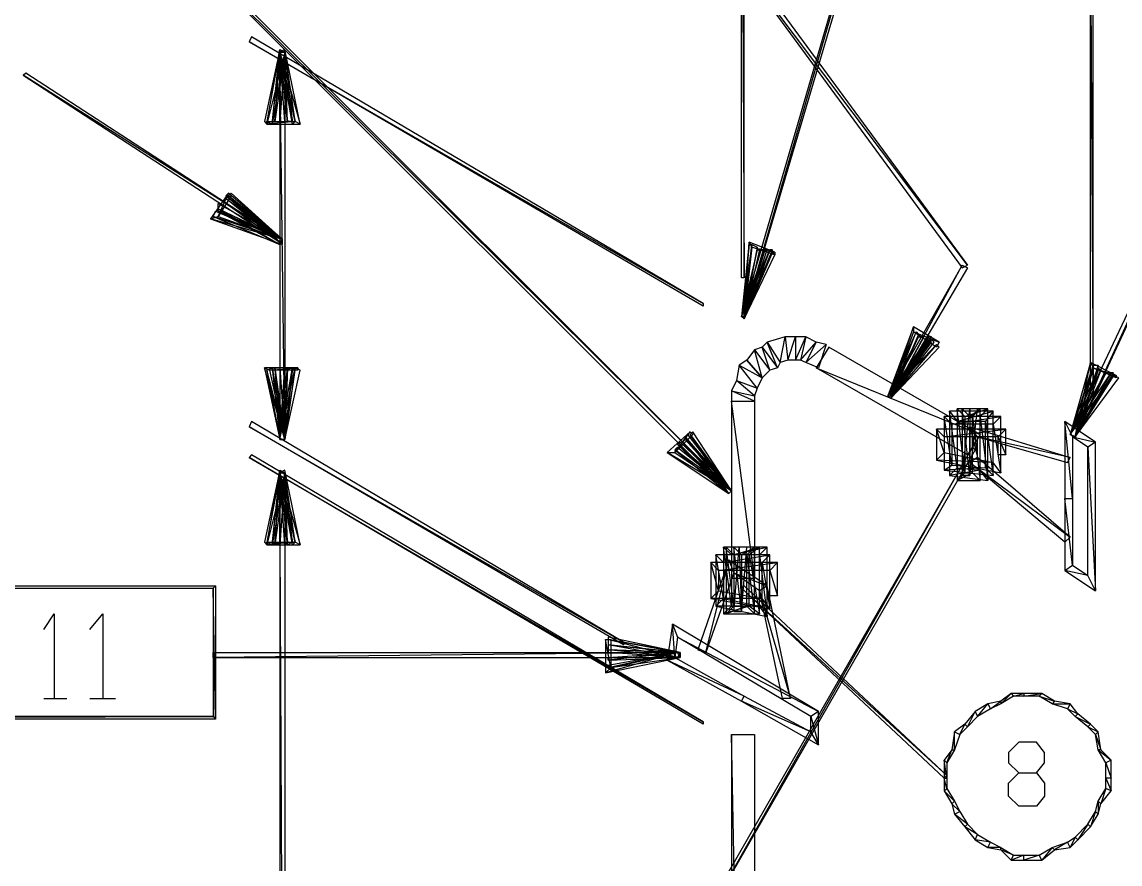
# Model space of a CAD drawing. Header units: millimetres. Extents: x 43 to 869, y -758 to -34.
# Drawn here: x 296.6 to 348, y -139.3 to -99.9 of the extents above; entities that cross this region are included whole.
import ezdxf

# ---------------------------------------------------------------- set-up
doc = ezdxf.new("R2010")
doc.units = ezdxf.units.MM
doc.layers.add('PDF_LINES', color=4, linetype='Continuous')

msp = doc.modelspace()

# ---------------------------------------------------------------- linework, layer by layer
at = {"layer": 'PDF_LINES'}
for p, q in [((340.24, -79.48), (330.28, -113.68)), ((330.4, -113.68), (340.24, -79.48)), ((330.4, -113.68), (340.24, -79.48)), ((340.48, -79.6), (330.4, -113.68)), ((329.8, -121.84), (293.44, -85.72)), ((293.44, -85.72), (329.68, -121.96)), ((329.8, -121.84), (293.44, -85.72)), ((293.56, -85.6), (329.8, -121.84)), ((330.28, -87.16), (330.4, -111.88)), ((330.28, -87.16), (330.4, -111.88)), ((330.28, -111.88), (330.28, -87.16)), ((330.4, -111.88), (330.4, -87.16)), ((340.84, -111.28), (326.68, -92.44)), ((326.68, -92.44), (340.6, -111.4)), ((340.84, -111.28), (326.68, -92.44)), ((326.92, -92.32), (340.84, -111.28)), ((346.6, -96.4), (346.72, -117.28)), ((346.6, -96.4), (346.72, -117.28)), ((346.6, -117.28), (346.6, -96.4)), ((346.72, -117.28), (346.72, -96.4)), ((307.36, -100.6), (307.24, -100.84)), ((328.48, -113.08), (307.36, -100.6)), ((307.24, -100.84), (328.48, -113.08)), ((307.24, -100.84), (328.48, -113.08)), ((328.48, -113.2), (307.24, -100.84)), ((308.68, -101.2), (307.96, -104.56)), ((308.08, -104.68), (308.68, -101.2)), ((308.08, -104.68), (308.68, -101.2)), ((308.68, -101.2), (308.08, -104.56)), ((308.92, -101.32), (308.08, -104.68)), ((308.32, -104.68), (308.68, -101.2)), ((308.32, -104.68), (308.68, -101.2)), ((308.68, -101.2), (308.32, -104.56)), ((308.92, -101.32), (308.32, -104.68)), ((308.44, -104.56), (308.68, -101.2)), ((308.44, -104.56), (308.68, -101.2)), ((308.68, -101.2), (308.44, -104.56)), ((308.92, -101.32), (308.44, -104.56)), ((308.68, -101.2), (308.92, -101.32)), ((308.92, -101.2), (308.68, -101.32)), ((308.68, -101.2), (308.92, -101.32)), ((308.92, -101.2), (308.68, -101.32)), ((308.68, -101.2), (308.92, -101.32)), ((308.92, -101.2), (308.68, -101.32)), ((308.68, -104.56), (308.68, -101.2)), ((308.68, -104.56), (308.68, -101.2)), ((308.68, -101.2), (308.92, -101.32)), ((308.92, -101.2), (308.68, -101.32)), ((308.68, -101.32), (309.64, -104.68)), ((308.68, -101.32), (309.64, -104.68)), ((309.4, -104.56), (308.68, -101.32)), ((308.68, -101.32), (309.4, -104.56)), ((308.68, -101.32), (309.4, -104.56)), ((309.28, -104.68), (308.68, -101.32)), ((308.68, -101.32), (309.28, -104.56)), ((308.68, -101.32), (309.28, -104.56)), ((309.04, -104.56), (308.68, -101.32)), ((308.92, -101.32), (308.68, -104.56)), ((308.68, -101.32), (309.04, -104.56)), ((308.68, -101.32), (309.04, -104.56)), ((308.92, -104.56), (308.68, -101.32)), ((308.92, -119.44), (308.68, -101.32)), ((308.68, -101.32), (308.68, -119.44)), ((308.92, -119.44), (308.68, -101.32)), ((308.68, -101.32), (308.92, -101.32)), ((309.64, -104.68), (308.92, -101.2)), ((309.4, -104.56), (308.92, -101.2)), ((309.28, -104.56), (308.92, -101.2)), ((309.04, -104.56), (308.92, -101.2)), ((308.92, -101.32), (308.92, -119.44)), ((354.04, -101.44), (345.64, -119.2)), ((345.88, -119.32), (354.04, -101.44)), ((345.88, -119.32), (354.04, -101.44)), ((354.16, -101.44), (345.88, -119.32)), ((296.68, -102.4), (296.8, -102.28)), ((308.8, -110.08), (296.68, -102.4)), ((296.68, -102.4), (308.68, -110.2)), ((308.8, -110.08), (296.68, -102.4)), ((296.8, -102.28), (308.8, -110.08)), ((307.96, -104.56), (308.08, -104.68)), ((309.4, -104.56), (308.08, -104.68)), ((309.4, -104.56), (308.08, -104.68)), ((308.08, -104.68), (308.08, -104.56)), ((308.08, -104.56), (309.4, -104.56)), ((308.08, -104.56), (308.32, -104.68)), ((308.08, -104.68), (309.64, -104.68)), ((308.32, -104.56), (308.44, -104.56)), ((308.44, -104.56), (308.68, -104.56)), ((309.04, -104.56), (308.92, -104.56)), ((309.28, -104.56), (309.04, -104.56)), ((309.4, -104.56), (309.28, -104.68)), ((309.64, -104.68), (309.4, -104.56)), ((309.64, -104.68), (309.4, -104.56)), ((306.28, -107.92), (305.44, -109.12)), ((305.8, -109), (306.28, -107.92)), ((305.8, -109), (306.28, -107.92)), ((306.4, -108.04), (305.8, -109)), ((306.28, -107.92), (306.16, -108.04)), ((306.16, -108.04), (308.8, -110.08)), ((306.16, -108.04), (308.8, -110.08)), ((308.68, -110.2), (306.16, -108.04)), ((306.28, -108.04), (306.16, -108.16)), ((306.16, -108.16), (308.8, -110.08)), ((306.16, -108.16), (308.8, -110.08)), ((308.68, -110.2), (306.16, -108.16)), ((306.28, -108.28), (306.16, -108.4)), ((306.4, -107.92), (306.28, -108.04)), ((306.28, -107.92), (306.4, -108.04)), ((308.8, -110.08), (306.28, -107.92)), ((306.28, -108.04), (308.8, -110.08)), ((306.28, -108.04), (308.8, -110.08)), ((308.68, -110.2), (306.28, -108.04)), ((308.8, -110.08), (306.28, -108.04)), ((308.8, -110.08), (306.28, -108.28)), ((308.8, -110.08), (306.4, -107.92)), ((305.56, -109), (305.68, -108.76)), ((305.68, -108.76), (308.8, -110.08)), ((305.8, -108.64), (305.8, -108.4)), ((305.8, -108.4), (308.8, -110.08)), ((305.8, -108.76), (305.8, -108.64)), ((305.8, -108.64), (308.8, -110.08)), ((308.8, -110.08), (305.8, -108.64)), ((305.8, -108.64), (308.68, -110.32)), ((308.8, -110.08), (305.8, -108.64)), ((308.8, -110.08), (305.8, -108.76)), ((305.8, -108.76), (308.68, -110.32)), ((308.8, -110.08), (305.8, -108.76)), ((306.16, -108.4), (308.8, -110.08)), ((306.16, -108.4), (308.8, -110.08)), ((308.68, -110.2), (306.16, -108.4)), ((305.44, -109.12), (305.8, -109)), ((305.44, -109.12), (305.8, -109)), ((308.8, -110.08), (305.44, -109.12)), ((305.44, -109.12), (308.8, -110.32)), ((308.8, -110.08), (305.44, -109.12)), ((308.8, -110.08), (305.56, -109)), ((305.56, -109), (308.68, -110.32)), ((308.8, -110.08), (305.56, -109)), ((305.8, -109), (308.8, -110.08)), ((308.8, -110.08), (308.68, -110.2)), ((308.8, -110.08), (308.68, -110.2)), ((308.68, -110.32), (308.8, -110.08)), ((308.8, -110.08), (308.68, -110.2)), ((308.68, -110.32), (308.8, -110.08)), ((308.8, -110.08), (308.68, -110.2)), ((308.68, -110.32), (308.8, -110.08)), ((308.68, -110.2), (308.8, -110.08)), ((308.8, -110.32), (308.8, -110.08)), ((330.64, -110.2), (330.28, -113.68)), ((330.64, -110.32), (330.28, -113.68)), ((330.76, -110.32), (330.28, -113.68)), ((330.4, -113.68), (330.64, -110.2)), ((330.4, -113.68), (330.64, -110.2)), ((330.4, -113.68), (330.64, -110.32)), ((330.4, -113.68), (330.64, -110.32)), ((330.76, -110.32), (330.4, -113.68)), ((330.4, -113.68), (330.76, -110.32)), ((330.4, -113.68), (330.76, -110.32)), ((330.64, -110.2), (330.76, -110.44)), ((330.64, -110.2), (330.76, -110.44)), ((331.84, -110.68), (330.64, -110.2)), ((330.64, -110.32), (330.76, -110.32)), ((330.76, -110.32), (331, -110.44)), ((330.28, -113.68), (331.6, -110.56)), ((330.28, -113.68), (331.36, -110.56)), ((331, -110.56), (330.28, -113.68)), ((330.28, -113.68), (331.72, -110.68)), ((330.28, -113.68), (331.72, -110.68)), ((330.76, -110.44), (330.4, -113.68)), ((331, -110.44), (330.4, -113.68)), ((331.6, -110.56), (330.4, -113.8)), ((330.4, -113.8), (331.72, -110.56)), ((331.6, -110.56), (330.4, -113.8)), ((331.36, -110.56), (330.4, -113.8)), ((330.4, -113.8), (331.48, -110.56)), ((331.36, -110.56), (330.4, -113.8)), ((330.4, -113.68), (331, -110.56)), ((330.4, -113.68), (331, -110.56)), ((331.12, -110.56), (330.4, -113.68)), ((331.72, -110.68), (330.4, -113.8)), ((331.72, -110.68), (330.4, -113.8)), ((331.72, -110.68), (330.4, -113.8)), ((331.72, -110.68), (330.4, -113.8)), ((330.4, -113.8), (331.84, -110.8)), ((330.4, -113.8), (331.84, -110.8)), ((330.76, -110.44), (331.84, -110.68)), ((330.76, -110.44), (331.84, -110.68)), ((331.84, -110.8), (330.76, -110.44)), ((331, -110.56), (331.12, -110.56)), ((331.48, -110.56), (331.36, -110.56)), ((331.72, -110.56), (331.6, -110.56)), ((331.84, -110.8), (331.72, -110.68)), ((331.84, -110.8), (331.72, -110.68)), ((331.84, -110.68), (331.84, -110.8)), ((340.6, -111.28), (337.12, -117.4)), ((337.24, -117.52), (340.6, -111.28)), ((337.24, -117.52), (340.6, -111.28)), ((340.84, -111.4), (337.24, -117.52)), ((340.6, -111.4), (340.84, -111.28)), ((340.6, -111.28), (340.84, -111.4)), ((330.4, -111.88), (330.28, -111.88)), ((328.48, -113.08), (328.48, -113.2)), ((330.4, -113.8), (330.28, -113.68)), ((330.28, -113.68), (330.4, -113.68)), ((330.4, -113.8), (330.28, -113.68)), ((330.28, -113.68), (330.4, -113.68)), ((330.4, -113.8), (330.28, -113.68)), ((330.28, -113.68), (330.4, -113.68)), ((330.4, -113.8), (330.28, -113.68)), ((330.28, -113.68), (330.4, -113.68)), ((330.28, -113.68), (330.4, -113.68)), ((338.32, -114.16), (337.12, -117.4)), ((338.44, -114.4), (337.12, -117.4)), ((338.44, -114.4), (337.12, -117.4)), ((337.24, -117.4), (338.32, -114.16)), ((337.24, -117.4), (338.32, -114.16)), ((338.32, -114.4), (337.24, -117.4)), ((337.24, -117.52), (338.44, -114.4)), ((337.24, -117.52), (338.44, -114.4)), ((337.24, -117.52), (338.44, -114.4)), ((337.24, -117.52), (338.44, -114.4)), ((338.56, -114.52), (337.24, -117.52)), ((338.56, -114.52), (337.24, -117.52)), ((338.32, -114.16), (338.32, -114.4)), ((338.32, -114.16), (338.32, -114.4)), ((339.52, -114.88), (338.32, -114.16)), ((338.32, -114.4), (339.52, -114.88)), ((338.32, -114.4), (339.52, -114.88)), ((339.4, -115.12), (338.32, -114.4)), ((338.44, -114.4), (338.56, -114.52)), ((338.44, -114.4), (338.56, -114.52)), ((331.48, -114.88), (331.24, -115.12)), ((332.32, -114.64), (331.48, -114.88)), ((331.96, -116.08), (331.48, -114.88)), ((331.96, -116.08), (331.48, -114.88)), ((331.48, -114.88), (332.08, -115.84)), ((331.48, -114.88), (332.08, -115.84)), ((332.08, -115.84), (332.32, -114.64)), ((332.08, -115.84), (332.32, -114.64)), ((332.32, -114.64), (332.44, -115.72)), ((332.32, -114.64), (332.44, -115.72)), ((332.8, -114.64), (332.32, -114.64)), ((332.44, -115.72), (332.8, -114.64)), ((332.44, -115.72), (332.8, -114.64)), ((332.8, -114.64), (332.8, -115.72)), ((332.8, -114.64), (332.8, -115.72)), ((332.8, -115.72), (333.28, -114.64)), ((333.28, -114.64), (332.8, -114.64)), ((332.8, -115.72), (333.28, -114.64)), ((333.28, -114.64), (333.04, -115.72)), ((333.28, -114.64), (333.04, -115.72)), ((333.04, -115.72), (333.76, -114.88)), ((333.04, -115.72), (333.76, -114.88)), ((333.76, -114.88), (333.28, -114.64)), ((333.76, -114.88), (333.28, -115.84)), ((333.76, -114.88), (333.28, -115.84)), ((333.28, -115.84), (334.24, -115)), ((333.28, -115.84), (334.24, -115)), ((334.24, -115), (333.76, -114.88)), ((334.24, -115), (333.88, -116.08)), ((337.12, -117.4), (339.04, -114.64)), ((338.56, -114.64), (337.12, -117.4)), ((337.12, -117.4), (339.16, -114.76)), ((337.12, -117.4), (339.04, -114.76)), ((337.12, -117.4), (339.4, -115)), ((339.04, -114.64), (337.24, -117.52)), ((337.24, -117.52), (339.16, -114.64)), ((339.04, -114.64), (337.24, -117.52)), ((337.24, -117.52), (338.56, -114.64)), ((337.24, -117.52), (338.56, -114.64)), ((338.8, -114.64), (337.24, -117.52)), ((339.16, -114.76), (337.24, -117.52)), ((339.16, -114.76), (337.24, -117.52)), ((339.04, -114.76), (337.24, -117.52)), ((339.04, -114.76), (337.24, -117.52)), ((337.24, -117.52), (339.28, -114.88)), ((337.24, -117.52), (339.16, -114.88)), ((339.4, -115), (337.24, -117.52)), ((339.4, -115), (337.24, -117.52)), ((338.56, -114.64), (338.8, -114.64)), ((339.16, -114.64), (339.04, -114.64)), ((339.16, -114.88), (339.04, -114.76)), ((339.28, -114.88), (339.16, -114.76)), ((339.52, -114.88), (339.4, -115.12)), ((339.52, -115.12), (339.4, -115)), ((330.88, -115.24), (330.52, -115.72)), ((331.24, -115.12), (330.88, -115.24)), ((331.24, -116.56), (330.88, -115.24)), ((331.24, -116.56), (330.88, -115.24)), ((330.88, -115.24), (331.6, -116.2)), ((330.88, -115.24), (331.6, -116.2)), ((331.6, -116.2), (331.24, -115.12)), ((331.6, -116.2), (331.24, -115.12)), ((331.24, -115.12), (331.96, -116.08)), ((331.24, -115.12), (331.96, -116.08)), ((334.36, -115.12), (333.76, -116.08)), ((341.44, -119.2), (334.36, -115.12)), ((337.24, -117.52), (339.52, -115.12)), ((330.16, -115.96), (330.04, -116.68)), ((330.52, -115.72), (330.16, -115.96)), ((331, -117.04), (330.16, -115.96)), ((331, -117.04), (330.16, -115.96)), ((330.16, -115.96), (331.24, -116.56)), ((330.16, -115.96), (331.24, -116.56)), ((331.24, -116.56), (330.52, -115.72)), ((330.52, -115.72), (331.24, -116.56)), ((332.08, -115.84), (331.96, -116.08)), ((332.44, -115.72), (332.08, -115.84)), ((332.8, -115.72), (332.44, -115.72)), ((333.04, -115.72), (332.8, -115.72)), ((333.28, -115.84), (333.04, -115.72)), ((333.88, -116.08), (333.28, -115.84)), ((346.6, -115.84), (345.64, -119.2)), ((346.72, -115.96), (345.64, -119.2)), ((345.88, -119.32), (346.6, -115.84)), ((345.88, -119.32), (346.6, -115.84)), ((345.88, -119.32), (346.72, -115.96)), ((345.88, -119.32), (346.72, -115.96)), ((346.96, -115.96), (345.88, -119.32)), ((346.6, -115.84), (346.72, -116.08)), ((346.6, -115.84), (346.72, -116.08)), ((347.8, -116.44), (346.6, -115.84)), ((346.72, -115.96), (346.96, -115.96)), ((308.92, -119.44), (307.96, -116.08)), ((307.96, -116.08), (308.68, -119.44)), ((308.92, -119.44), (307.96, -116.08)), ((307.96, -116.08), (308.2, -116.2)), ((307.96, -116.08), (308.2, -116.2)), ((309.52, -116.08), (307.96, -116.08)), ((308.08, -116.2), (308.32, -116.08)), ((308.92, -119.44), (308.08, -116.2)), ((308.08, -116.2), (308.68, -119.44)), ((308.92, -119.44), (308.08, -116.2)), ((308.2, -116.2), (309.52, -116.08)), ((308.2, -116.2), (309.52, -116.08)), ((308.2, -116.2), (308.92, -119.44)), ((309.52, -116.2), (308.2, -116.2)), ((308.32, -116.08), (308.92, -119.44)), ((308.92, -119.44), (308.32, -116.08)), ((308.32, -116.08), (308.68, -119.44)), ((308.92, -119.44), (308.32, -116.08)), ((308.32, -116.08), (308.44, -116.08)), ((308.44, -116.08), (308.92, -119.44)), ((308.92, -119.44), (308.44, -116.08)), ((308.44, -116.08), (308.68, -119.44)), ((308.92, -119.44), (308.44, -116.08)), ((308.44, -116.08), (308.68, -116.08)), ((308.68, -119.44), (309.4, -116.08)), ((308.68, -119.44), (309.28, -116.08)), ((308.68, -119.44), (309.04, -116.08)), ((308.68, -119.44), (308.92, -116.08)), ((308.68, -116.08), (308.92, -119.44)), ((309.4, -116.08), (308.92, -119.44)), ((309.4, -116.08), (308.92, -119.44)), ((309.28, -116.08), (308.92, -119.44)), ((309.28, -116.08), (308.92, -119.44)), ((309.04, -116.08), (308.92, -119.44)), ((308.92, -119.44), (309.28, -116.08)), ((309.04, -116.08), (308.92, -119.44)), ((309.04, -116.08), (308.92, -116.08)), ((308.92, -116.08), (308.92, -119.44)), ((308.92, -119.44), (309.04, -116.08)), ((308.92, -116.08), (308.92, -119.44)), ((308.92, -119.44), (309.64, -116.2)), ((308.92, -119.44), (309.4, -116.2)), ((309.28, -116.08), (309.04, -116.08)), ((309.4, -116.2), (309.28, -116.08)), ((309.64, -116.2), (309.4, -116.08)), ((309.52, -116.08), (309.52, -116.2)), ((331.24, -116.56), (331, -117.04)), ((331.6, -116.2), (331.24, -116.56)), ((331.96, -116.08), (331.6, -116.2)), ((333.76, -116.08), (341.44, -119.2)), ((333.76, -116.08), (341.44, -119.2)), ((340.84, -120.16), (333.76, -116.08)), ((346.72, -116.08), (345.64, -119.2)), ((346.96, -116.08), (345.64, -119.2)), ((345.64, -119.2), (347.56, -116.32)), ((345.64, -119.2), (347.32, -116.32)), ((345.64, -119.2), (347.32, -116.32)), ((345.64, -119.2), (347.68, -116.44)), ((346.72, -116.08), (345.88, -119.32)), ((345.88, -119.32), (346.72, -116.08)), ((345.88, -119.32), (346.72, -116.08)), ((345.88, -119.32), (346.96, -116.08)), ((345.88, -119.32), (346.96, -116.08)), ((346.96, -116.2), (345.88, -119.32)), ((347.08, -116.2), (345.88, -119.32)), ((347.56, -116.32), (345.88, -119.32)), ((345.88, -119.32), (347.68, -116.32)), ((347.56, -116.32), (345.88, -119.32)), ((347.32, -116.32), (345.88, -119.32)), ((345.88, -119.32), (347.56, -116.32)), ((347.32, -116.32), (345.88, -119.32)), ((347.32, -116.32), (345.88, -119.32)), ((345.88, -119.32), (347.56, -116.32)), ((347.32, -116.32), (345.88, -119.32)), ((347.68, -116.44), (345.88, -119.32)), ((347.68, -116.44), (345.88, -119.32)), ((345.88, -119.32), (347.92, -116.56)), ((346.72, -116.08), (347.8, -116.44)), ((346.72, -116.08), (347.8, -116.44)), ((347.8, -116.56), (346.72, -116.08)), ((346.72, -116.08), (346.96, -116.2)), ((346.96, -116.08), (347.08, -116.2)), ((347.56, -116.32), (347.32, -116.32)), ((347.56, -116.32), (347.32, -116.32)), ((347.68, -116.32), (347.56, -116.32)), ((347.92, -116.56), (347.68, -116.44)), ((347.8, -116.44), (347.8, -116.56)), ((330.04, -116.68), (329.8, -117.16)), ((330.88, -117.4), (330.04, -116.68)), ((330.88, -117.4), (330.04, -116.68)), ((330.04, -116.68), (331, -117.04)), ((330.04, -116.68), (331, -117.04)), ((331, -117.04), (330.88, -117.4)), ((330.88, -117.64), (329.8, -117.16)), ((329.8, -117.16), (329.8, -117.64)), ((330.88, -117.64), (329.8, -117.16)), ((329.8, -117.16), (330.88, -117.4)), ((329.8, -117.16), (330.88, -117.4)), ((330.88, -117.4), (330.88, -117.64)), ((337.24, -117.52), (337.12, -117.4)), ((337.12, -117.4), (337.24, -117.4)), ((337.24, -117.52), (337.12, -117.4)), ((337.12, -117.4), (337.24, -117.52)), ((337.24, -117.52), (337.12, -117.4)), ((337.12, -117.4), (337.24, -117.52)), ((337.24, -117.52), (337.12, -117.4)), ((337.12, -117.4), (337.24, -117.52)), ((337.12, -117.4), (337.24, -117.52)), ((346.72, -117.28), (346.6, -117.28)), ((330.88, -125.92), (329.8, -117.64)), ((329.8, -117.64), (329.8, -125.92)), ((330.88, -125.92), (329.8, -117.64)), ((329.8, -117.64), (330.88, -117.64)), ((329.8, -117.64), (330.88, -117.64)), ((330.88, -117.64), (330.88, -125.92)), ((340.36, -120.76), (340, -118.12)), ((340, -118.12), (340, -121.12)), ((340.36, -120.76), (340, -118.12)), ((340, -118.12), (340.36, -118.6)), ((340, -118.12), (340.36, -118.6)), ((342.04, -118.12), (340, -118.12)), ((340.72, -121), (340.36, -118)), ((340.36, -118), (340.36, -121.36)), ((340.72, -121), (340.36, -118)), ((340.36, -118), (340.72, -118.36)), ((340.36, -118), (340.72, -118.36)), ((341.8, -118), (340.36, -118)), ((340.36, -118.6), (342.04, -118.12)), ((340.36, -118.6), (342.04, -118.12)), ((340.6, -121.12), (340.96, -118)), ((340.96, -121.12), (340.6, -118)), ((340.6, -118), (340.6, -121.12)), ((340.96, -121.12), (340.6, -118)), ((340.6, -118), (340.96, -118.36)), ((340.6, -118), (340.96, -118.36)), ((341.44, -118), (340.6, -118)), ((340.72, -118.36), (341.8, -118)), ((340.72, -118.36), (341.8, -118)), ((341.32, -118), (340.96, -118)), ((340.96, -118), (340.96, -121.12)), ((340.96, -121.12), (341.32, -118)), ((340.96, -118), (340.96, -121.12)), ((340.96, -118.36), (341.44, -118)), ((340.96, -118.36), (341.44, -118)), ((341.44, -118), (341.08, -118.36)), ((341.44, -118), (341.08, -118.36)), ((341.44, -121.36), (341.44, -118)), ((341.8, -118), (341.44, -118.36)), ((341.8, -118), (341.44, -118.36)), ((342.04, -118.12), (341.68, -118.6)), ((342.04, -118.12), (341.68, -118.6)), ((341.8, -121.36), (341.8, -118)), ((342.04, -121.12), (342.04, -118.12)), ((307.36, -118.6), (307.24, -118.84)), ((324.76, -128.92), (307.36, -118.6)), ((340.12, -120.64), (339.76, -118.36)), ((339.76, -118.36), (339.76, -120.88)), ((340.12, -120.64), (339.76, -118.36)), ((339.76, -118.36), (340.12, -118.72)), ((339.76, -118.36), (340.12, -118.72)), ((342.4, -118.36), (339.76, -118.36)), ((340.12, -118.72), (342.4, -118.36)), ((340.12, -118.72), (342.4, -118.36)), ((340.36, -118.6), (340.36, -120.76)), ((341.68, -118.6), (340.36, -118.6)), ((340.72, -118.36), (340.72, -121)), ((341.44, -118.36), (340.72, -118.36)), ((340.96, -118.36), (340.96, -121.12)), ((341.08, -118.36), (340.96, -118.36)), ((341.08, -118.36), (341.44, -121.36)), ((341.08, -118.36), (341.44, -121.36)), ((341.08, -121), (341.08, -118.36)), ((341.44, -118.36), (341.8, -121.36)), ((341.44, -118.36), (341.8, -121.36)), ((341.44, -120.88), (341.44, -118.36)), ((341.68, -118.6), (342.04, -121.12)), ((341.68, -118.6), (342.04, -121.12)), ((341.68, -120.76), (341.68, -118.6)), ((342.4, -118.36), (342.04, -118.72)), ((342.4, -118.36), (342.04, -118.72)), ((342.4, -121), (342.4, -118.36)), ((345.76, -122.2), (345.4, -118.6)), ((345.4, -118.6), (345.4, -122.2)), ((345.76, -122.2), (345.4, -118.6)), ((345.4, -118.6), (345.76, -119.32)), ((345.4, -118.6), (345.76, -119.32)), ((346.84, -119.56), (345.4, -118.6)), ((307.24, -118.84), (324.76, -128.92)), ((307.24, -118.84), (324.76, -128.92)), ((324.76, -129.04), (307.24, -118.84)), ((327.88, -119.08), (326.8, -120.04)), ((327.16, -120.04), (327.88, -119.08)), ((327.16, -120.04), (327.88, -119.08)), ((328, -119.08), (327.88, -119.2)), ((327.88, -119.08), (328, -119.2)), ((329.8, -121.84), (328, -119.08)), ((339.76, -120.04), (339.4, -118.96)), ((339.4, -118.96), (339.4, -120.4)), ((339.76, -120.04), (339.4, -118.96)), ((339.4, -118.96), (339.76, -119.32)), ((339.4, -118.96), (339.76, -119.32)), ((342.64, -118.96), (339.4, -118.96)), ((339.76, -119.32), (342.64, -118.96)), ((339.76, -119.32), (342.64, -118.96)), ((340.12, -118.72), (340.12, -120.64)), ((342.04, -118.72), (340.12, -118.72)), ((341.32, -119.32), (340.96, -118.84)), ((340.96, -118.84), (345.64, -120.28)), ((341.32, -119.32), (340.96, -118.84)), ((340.96, -118.84), (341.32, -120.28)), ((340.96, -118.84), (341.32, -120.28)), ((340.96, -120.52), (340.96, -118.84)), ((342.04, -118.72), (342.4, -121)), ((342.04, -118.72), (342.4, -121)), ((342.04, -120.52), (342.04, -118.72)), ((342.64, -118.96), (342.28, -119.32)), ((342.64, -118.96), (342.28, -119.32)), ((342.64, -120.16), (342.64, -118.96)), ((308.92, -119.44), (308.68, -119.44)), ((308.68, -119.44), (308.92, -119.44)), ((308.92, -119.44), (308.68, -119.44)), ((308.68, -119.44), (308.92, -119.44)), ((308.92, -119.44), (308.68, -119.44)), ((308.68, -119.44), (308.92, -119.44)), ((308.92, -119.44), (308.68, -119.44)), ((308.68, -119.44), (308.92, -119.44)), ((308.68, -119.44), (308.92, -119.44)), ((328, -119.2), (327.16, -120.04)), ((327.28, -119.68), (327.4, -119.56)), ((327.28, -119.68), (327.4, -119.56)), ((327.4, -119.56), (329.8, -121.84)), ((327.4, -119.56), (329.8, -121.84)), ((327.64, -119.44), (327.52, -119.56)), ((327.52, -119.56), (329.8, -121.84)), ((327.52, -119.56), (329.8, -121.84)), ((329.68, -121.96), (327.52, -119.56)), ((327.76, -119.2), (327.64, -119.32)), ((327.76, -119.2), (327.64, -119.32)), ((327.64, -119.32), (329.8, -121.84)), ((327.64, -119.32), (329.8, -121.84)), ((329.68, -121.96), (327.64, -119.32)), ((327.64, -119.32), (329.8, -121.84)), ((327.64, -119.32), (329.8, -121.84)), ((329.68, -121.96), (327.64, -119.32)), ((329.8, -121.84), (327.64, -119.44)), ((329.8, -121.84), (327.76, -119.2)), ((329.8, -121.84), (327.76, -119.2)), ((327.88, -119.2), (329.8, -121.84)), ((327.88, -119.2), (329.8, -121.84)), ((329.68, -121.96), (327.88, -119.2)), ((339.76, -119.32), (339.76, -120.04)), ((342.28, -119.32), (339.76, -119.32)), ((341.44, -119.2), (340.84, -120.16)), ((345.64, -120.28), (341.32, -119.32)), ((341.32, -119.32), (345.52, -120.52)), ((345.64, -120.28), (341.32, -119.32)), ((341.32, -120.28), (341.32, -119.32)), ((342.28, -119.32), (342.64, -120.16)), ((342.28, -119.32), (342.64, -120.16)), ((342.28, -120.16), (342.28, -119.32)), ((345.88, -119.32), (345.64, -119.2)), ((345.64, -119.2), (345.88, -119.32)), ((345.88, -119.32), (345.64, -119.2)), ((345.64, -119.2), (345.88, -119.32)), ((345.88, -119.32), (345.64, -119.2)), ((345.64, -119.2), (345.88, -119.32)), ((345.88, -119.32), (345.64, -119.2)), ((345.64, -119.2), (345.88, -119.32)), ((345.64, -119.2), (345.88, -119.32)), ((345.76, -119.32), (345.76, -122.2)), ((345.76, -119.32), (346.84, -119.56)), ((345.76, -119.32), (346.84, -119.56)), ((346.48, -119.8), (345.76, -119.32)), ((346.84, -119.56), (346.48, -119.8)), ((346.84, -119.56), (346.48, -119.8)), ((346.84, -126.52), (346.84, -119.56)), ((307.36, -120.16), (307.24, -120.28)), ((328.48, -132.64), (307.36, -120.16)), ((329.8, -121.84), (326.8, -120.04)), ((326.8, -120.04), (329.68, -121.96)), ((329.8, -121.84), (326.8, -120.04)), ((326.8, -120.04), (327.16, -120.04)), ((326.8, -120.04), (327.16, -120.04)), ((327.16, -119.92), (327.28, -119.8)), ((329.8, -121.84), (327.16, -119.92)), ((327.16, -119.92), (329.68, -121.96)), ((329.8, -121.84), (327.16, -119.92)), ((327.16, -120.04), (329.8, -121.84)), ((329.8, -121.84), (327.28, -119.68)), ((327.28, -119.68), (329.68, -121.96)), ((329.8, -121.84), (327.28, -119.68)), ((329.8, -121.84), (327.28, -119.68)), ((327.28, -119.68), (329.68, -121.96)), ((329.8, -121.84), (327.28, -119.68)), ((327.28, -119.8), (329.8, -121.84)), ((341.08, -119.8), (327.64, -143.2)), ((327.76, -143.32), (341.08, -119.8)), ((327.76, -143.32), (341.08, -119.8)), ((341.2, -119.92), (327.76, -143.32)), ((339.4, -120.4), (339.76, -120.04)), ((339.4, -120.4), (339.76, -120.04)), ((339.76, -120.04), (342.04, -120.52)), ((341.08, -119.8), (341.2, -119.92)), ((342.64, -120.16), (342.28, -120.16)), ((346.48, -119.8), (346.84, -126.52)), ((346.48, -119.8), (346.84, -126.52)), ((346.48, -125.8), (346.48, -119.8)), ((307.24, -120.28), (328.48, -132.64)), ((307.24, -120.28), (328.48, -132.64)), ((328.48, -132.76), (307.24, -120.28)), ((342.04, -120.52), (339.4, -120.4)), ((339.4, -120.4), (342.4, -121)), ((342.04, -120.52), (339.4, -120.4)), ((339.76, -120.88), (340.12, -120.64)), ((339.76, -120.88), (340.12, -120.64)), ((340.12, -120.64), (341.68, -120.76)), ((341.32, -120.28), (340.96, -120.52)), ((341.32, -120.28), (340.96, -120.52)), ((340.96, -120.52), (345.64, -124)), ((340.96, -120.52), (345.64, -124)), ((345.4, -124.24), (340.96, -120.52)), ((345.64, -124), (341.32, -120.28)), ((342.4, -121), (342.04, -120.52)), ((342.4, -121), (342.04, -120.52)), ((345.52, -120.52), (345.64, -120.28)), ((308.68, -120.88), (307.96, -124.24)), ((308.08, -124.36), (308.68, -120.88)), ((308.08, -124.36), (308.68, -120.88)), ((308.92, -121), (308.08, -124.36)), ((308.68, -121), (308.08, -124.24)), ((308.32, -124.36), (308.68, -121)), ((308.32, -124.36), (308.68, -121)), ((308.92, -121), (308.32, -124.36)), ((308.68, -121), (308.32, -124.24)), ((308.44, -124.36), (308.68, -121)), ((308.44, -124.36), (308.68, -121)), ((308.92, -121), (308.44, -124.36)), ((308.68, -121), (308.44, -124.24)), ((308.68, -120.88), (308.92, -121)), ((308.92, -120.88), (308.68, -121)), ((308.68, -121), (309.64, -124.36)), ((308.68, -121), (309.64, -124.36)), ((309.4, -124.24), (308.68, -121)), ((308.68, -121), (308.92, -121)), ((308.92, -121), (308.68, -121)), ((308.68, -121), (309.4, -124.24)), ((308.68, -121), (309.4, -124.24)), ((309.28, -124.36), (308.68, -121)), ((308.68, -121), (308.92, -121)), ((308.92, -121), (308.68, -121)), ((308.68, -121), (309.28, -124.24)), ((308.68, -121), (309.28, -124.24)), ((309.04, -124.36), (308.68, -121)), ((308.68, -124.36), (308.68, -121)), ((308.68, -124.36), (308.68, -121)), ((308.68, -121), (308.92, -121)), ((308.92, -121), (308.68, -124.36)), ((308.92, -121), (308.68, -121)), ((308.68, -121), (309.04, -124.24)), ((308.68, -121), (309.04, -124.24)), ((308.92, -124.36), (308.68, -121)), ((308.92, -172.84), (308.68, -121)), ((308.68, -121), (308.68, -172.84)), ((308.92, -172.84), (308.68, -121)), ((308.68, -121), (308.92, -121)), ((309.64, -124.36), (308.92, -120.88)), ((309.4, -124.24), (308.92, -121)), ((309.28, -124.24), (308.92, -121)), ((309.04, -124.24), (308.92, -121)), ((308.92, -121), (308.92, -172.84)), ((341.68, -120.76), (339.76, -120.88)), ((341.68, -120.76), (339.76, -120.88)), ((339.76, -120.88), (342.04, -121.12)), ((340, -121.12), (340.36, -120.76)), ((340, -121.12), (340.36, -120.76)), ((341.44, -120.88), (340, -121.12)), ((341.44, -120.88), (340, -121.12)), ((340, -121.12), (341.8, -121.36)), ((340.36, -120.76), (341.44, -120.88)), ((341.08, -121), (340.36, -121.36)), ((341.08, -121), (340.36, -121.36)), ((340.36, -121.36), (340.72, -121)), ((340.36, -121.36), (340.72, -121)), ((340.96, -121.12), (340.6, -121.12)), ((340.6, -121.12), (340.96, -121.12)), ((340.72, -121), (341.08, -121)), ((341.44, -121.36), (341.08, -121)), ((341.44, -121.36), (341.08, -121)), ((341.8, -121.36), (341.44, -120.88)), ((341.8, -121.36), (341.44, -120.88)), ((342.04, -121.12), (341.68, -120.76)), ((342.04, -121.12), (341.68, -120.76)), ((340.36, -121.36), (341.44, -121.36)), ((329.8, -121.84), (329.68, -121.96)), ((329.68, -121.96), (329.8, -121.84)), ((329.8, -121.84), (329.68, -121.96)), ((329.68, -121.96), (329.8, -121.84)), ((329.8, -121.84), (329.68, -121.96)), ((329.68, -121.96), (329.8, -121.84)), ((329.8, -121.84), (329.68, -121.96)), ((329.68, -121.96), (329.8, -121.84)), ((329.68, -121.96), (329.8, -121.84)), ((345.76, -125.32), (345.4, -122.2)), ((345.4, -122.2), (345.4, -125.56)), ((345.76, -125.32), (345.4, -122.2)), ((345.4, -122.2), (345.76, -122.2)), ((345.4, -122.2), (345.76, -122.2)), ((345.76, -122.2), (345.76, -125.32)), ((307.96, -124.24), (308.08, -124.36)), ((309.4, -124.24), (308.08, -124.36)), ((309.4, -124.24), (308.08, -124.36)), ((308.08, -124.36), (308.08, -124.24)), ((308.08, -124.24), (309.4, -124.24)), ((308.08, -124.24), (308.32, -124.36)), ((308.32, -124.24), (308.44, -124.36)), ((308.44, -124.24), (308.68, -124.36)), ((309.04, -124.24), (308.92, -124.36)), ((309.28, -124.24), (309.04, -124.36)), ((309.4, -124.24), (309.28, -124.36)), ((309.64, -124.36), (309.4, -124.24)), ((309.64, -124.36), (309.4, -124.24)), ((345.64, -124), (345.4, -124.24)), ((308.08, -124.36), (309.64, -124.36)), ((329.8, -127.24), (329.44, -124.48)), ((329.44, -124.48), (329.44, -127.6)), ((329.8, -127.24), (329.44, -124.48)), ((329.44, -124.48), (329.8, -124.84)), ((329.44, -124.48), (329.8, -124.84)), ((331.48, -124.48), (329.44, -124.48)), ((329.92, -127.24), (329.56, -124.48)), ((329.56, -124.48), (329.56, -127.6)), ((329.92, -127.24), (329.56, -124.48)), ((329.56, -124.48), (329.92, -124.84)), ((329.56, -124.48), (329.92, -124.84)), ((331.12, -124.48), (329.56, -124.48)), ((329.8, -124.84), (331.48, -124.48)), ((329.8, -124.84), (331.48, -124.48)), ((329.92, -127.48), (330.16, -124.48)), ((330.28, -127.48), (329.92, -124.48)), ((329.92, -124.48), (329.92, -127.48)), ((330.28, -127.48), (329.92, -124.48)), ((329.92, -124.48), (330.28, -124.84)), ((329.92, -124.48), (330.28, -124.84)), ((330.88, -124.48), (329.92, -124.48)), ((329.92, -124.84), (331.12, -124.48)), ((329.92, -124.84), (331.12, -124.48)), ((330.52, -124.48), (330.16, -124.48)), ((330.16, -124.48), (330.28, -127.48)), ((330.16, -124.48), (330.28, -127.48)), ((330.28, -127.48), (330.52, -124.48)), ((330.28, -124.84), (330.88, -124.48)), ((330.28, -124.84), (330.88, -124.48)), ((330.88, -124.48), (330.52, -124.84)), ((330.88, -124.48), (330.52, -124.84)), ((331.12, -124.48), (330.64, -124.84)), ((331.12, -124.48), (330.64, -124.84)), ((330.88, -127.6), (330.88, -124.48)), ((331.12, -127.6), (331.12, -124.48)), ((331.48, -124.48), (331.12, -124.84)), ((331.48, -124.48), (331.12, -124.84)), ((331.48, -127.72), (331.48, -124.48)), ((329.68, -125.08), (328.24, -129.28)), ((328.6, -129.4), (329.68, -125.08)), ((328.6, -129.4), (329.68, -125.08)), ((329.2, -126.52), (328.84, -125.2)), ((328.84, -125.2), (328.84, -126.88)), ((329.2, -126.52), (328.84, -125.2)), ((328.84, -125.2), (329.2, -125.56)), ((328.84, -125.2), (329.2, -125.56)), ((331.96, -125.2), (328.84, -125.2)), ((329.44, -126.88), (329.08, -124.84)), ((329.08, -124.84), (329.08, -127.24)), ((329.44, -126.88), (329.08, -124.84)), ((329.08, -124.84), (329.44, -125.2)), ((329.08, -124.84), (329.44, -125.2)), ((331.6, -124.84), (329.08, -124.84)), ((329.2, -125.56), (331.96, -125.2)), ((329.2, -125.56), (331.96, -125.2)), ((329.44, -125.2), (331.6, -124.84)), ((329.44, -125.2), (331.6, -124.84)), ((329.44, -125.2), (329.44, -126.88)), ((331.24, -125.2), (329.44, -125.2)), ((329.68, -125.08), (329.92, -125.68)), ((329.68, -125.08), (329.92, -125.68)), ((331.48, -126.28), (329.68, -125.08)), ((329.8, -124.84), (329.8, -127.24)), ((331.12, -124.84), (329.8, -124.84)), ((329.92, -124.84), (329.92, -127.24)), ((330.64, -124.84), (329.92, -124.84)), ((330.28, -124.84), (330.28, -127.48)), ((330.52, -124.84), (330.28, -124.84)), ((330.52, -124.84), (330.88, -127.6)), ((330.52, -124.84), (330.88, -127.6)), ((330.52, -127.24), (330.52, -124.84)), ((330.64, -124.84), (331.12, -127.6)), ((330.64, -124.84), (331.12, -127.6)), ((330.64, -127.24), (330.64, -124.84)), ((331.12, -124.84), (331.48, -127.72)), ((331.12, -124.84), (331.48, -127.72)), ((331.12, -127.24), (331.12, -124.84)), ((331.6, -124.84), (331.24, -125.2)), ((331.6, -124.84), (331.24, -125.2)), ((331.24, -125.2), (331.6, -127.36)), ((331.24, -125.2), (331.6, -127.36)), ((331.24, -126.88), (331.24, -125.2)), ((331.6, -127.36), (331.6, -124.84)), ((331.96, -125.2), (331.6, -125.56)), ((331.96, -125.2), (331.6, -125.56)), ((331.96, -126.76), (331.96, -125.2)), ((329.92, -125.68), (328.6, -129.4)), ((329.2, -125.56), (329.2, -126.52)), ((331.6, -125.56), (329.2, -125.56)), ((329.92, -125.68), (331.48, -126.28)), ((329.92, -125.68), (331.48, -126.28)), ((331.12, -126.52), (329.92, -125.68)), ((331.6, -125.56), (331.96, -126.76)), ((331.6, -125.56), (331.96, -126.76)), ((331.6, -126.76), (331.6, -125.56)), ((345.4, -125.56), (345.76, -125.32)), ((345.4, -125.56), (345.76, -125.32)), ((346.48, -125.8), (345.4, -125.56)), ((345.4, -125.56), (346.84, -126.52)), ((346.48, -125.8), (345.4, -125.56)), ((345.76, -125.32), (346.48, -125.8)), ((346.84, -126.52), (346.48, -125.8)), ((346.84, -126.52), (346.48, -125.8)), ((272.08, -126.28), (305.68, -126.28)), ((305.68, -126.28), (272.2, -126.4)), ((305.68, -126.28), (272.2, -126.4)), ((305.56, -126.4), (305.68, -126.28)), ((305.56, -126.4), (305.68, -126.28)), ((305.68, -126.28), (305.68, -132.52)), ((329.8, -125.92), (330.88, -125.92)), ((330.4, -126.28), (330.28, -126.4)), ((339.88, -135.16), (330.4, -126.28)), ((331.48, -126.28), (331.12, -126.52)), ((331.48, -126.28), (331.12, -126.52)), ((332.56, -131.56), (331.48, -126.28)), ((272.2, -126.4), (305.56, -126.4)), ((305.68, -132.52), (305.56, -126.4)), ((305.56, -126.4), (305.56, -132.4)), ((305.68, -132.52), (305.56, -126.4)), ((328.84, -126.88), (329.2, -126.52)), ((328.84, -126.88), (329.2, -126.52)), ((329.2, -126.52), (331.24, -126.88)), ((330.28, -126.4), (339.88, -135.16)), ((330.28, -126.4), (339.88, -135.16)), ((339.76, -135.28), (330.28, -126.4)), ((331.12, -126.52), (332.56, -131.56)), ((331.12, -126.52), (332.56, -131.56)), ((332.2, -131.56), (331.12, -126.52)), ((331.96, -126.76), (331.6, -126.76)), ((331.24, -126.88), (328.84, -126.88)), ((328.84, -126.88), (331.6, -127.36)), ((331.24, -126.88), (328.84, -126.88)), ((329.08, -127.24), (329.44, -126.88)), ((329.08, -127.24), (329.44, -126.88)), ((331.12, -127.24), (329.08, -127.24)), ((329.08, -127.24), (331.48, -127.72)), ((331.12, -127.24), (329.08, -127.24)), ((329.44, -126.88), (331.12, -127.24)), ((330.64, -127.24), (329.44, -127.6)), ((330.64, -127.24), (329.44, -127.6)), ((329.44, -127.6), (329.8, -127.24)), ((329.44, -127.6), (329.8, -127.24)), ((330.52, -127.24), (329.56, -127.6)), ((330.52, -127.24), (329.56, -127.6)), ((329.56, -127.6), (329.92, -127.24)), ((329.56, -127.6), (329.92, -127.24)), ((329.8, -127.24), (330.64, -127.24)), ((329.92, -127.24), (330.52, -127.24)), ((330.88, -127.6), (330.52, -127.24)), ((330.88, -127.6), (330.52, -127.24)), ((331.12, -127.6), (330.64, -127.24)), ((331.12, -127.6), (330.64, -127.24)), ((331.48, -127.72), (331.12, -127.24)), ((331.48, -127.72), (331.12, -127.24)), ((331.6, -127.36), (331.24, -126.88)), ((331.6, -127.36), (331.24, -126.88)), ((297.64, -128.32), (298.12, -127.6)), ((298.12, -127.6), (298.12, -131.56)), ((299.8, -128.32), (300.4, -127.6)), ((300.4, -127.6), (300.4, -131.56)), ((329.44, -127.6), (331.12, -127.6)), ((329.56, -127.6), (330.88, -127.6)), ((330.28, -127.48), (329.92, -127.48)), ((329.92, -127.48), (330.28, -127.48)), ((327.04, -128.08), (326.8, -129.76)), ((327.16, -129.64), (327.04, -128.08)), ((327.16, -129.64), (327.04, -128.08)), ((327.04, -128.08), (327.28, -128.68)), ((327.04, -128.08), (327.28, -128.68)), ((333.88, -132.16), (327.04, -128.08)), ((324.16, -130.12), (323.92, -128.8)), ((323.92, -128.8), (323.92, -130.36)), ((324.16, -130.12), (323.92, -128.8)), ((323.92, -128.8), (324.16, -128.8)), ((324.04, -128.68), (324.04, -128.8)), ((327.4, -129.4), (324.04, -128.68)), ((324.04, -128.8), (327.4, -129.4)), ((324.04, -128.8), (327.4, -129.4)), ((327.28, -129.64), (324.04, -128.8)), ((324.04, -128.8), (324.04, -129.04)), ((327.4, -129.4), (324.04, -128.8)), ((324.16, -128.8), (324.16, -130.12)), ((327.28, -128.68), (327.16, -129.64)), ((327.28, -128.68), (333.88, -132.16)), ((327.28, -128.68), (333.88, -132.16)), ((333.52, -132.4), (327.28, -128.68)), ((327.4, -129.4), (305.56, -129.64)), ((327.4, -129.4), (305.56, -129.64)), ((305.56, -129.64), (305.56, -129.4)), ((305.56, -129.4), (327.4, -129.4)), ((327.28, -129.4), (323.92, -130.36)), ((327.28, -129.4), (323.92, -130.36)), ((324.04, -129.04), (327.4, -129.4)), ((324.04, -129.04), (327.4, -129.4)), ((327.28, -129.64), (324.04, -129.04)), ((324.04, -129.04), (324.04, -129.28)), ((327.4, -129.4), (324.04, -129.04)), ((324.04, -129.28), (327.4, -129.4)), ((324.04, -129.28), (327.4, -129.4)), ((327.4, -129.64), (324.04, -129.28)), ((324.04, -129.28), (324.04, -129.4)), ((327.4, -129.4), (324.04, -129.28)), ((327.28, -129.4), (324.04, -130.12)), ((327.28, -129.4), (324.04, -130.12)), ((324.04, -130), (327.28, -129.4)), ((327.4, -129.4), (324.04, -129.76)), ((327.4, -129.4), (324.04, -129.76)), ((324.04, -129.64), (327.4, -129.4)), ((324.04, -129.4), (327.4, -129.4)), ((324.04, -129.4), (327.4, -129.4)), ((327.4, -129.64), (324.04, -129.4)), ((327.4, -129.4), (324.04, -129.76)), ((327.4, -129.4), (324.04, -129.76)), ((324.04, -129.64), (327.4, -129.4)), ((324.16, -130.12), (327.28, -129.4)), ((324.76, -128.92), (324.76, -129.04)), ((327.4, -129.4), (327.28, -129.64)), ((327.4, -129.64), (327.28, -129.4)), ((327.4, -129.4), (327.28, -129.64)), ((327.4, -129.64), (327.28, -129.4)), ((327.4, -129.4), (327.4, -129.64)), ((327.4, -129.64), (327.4, -129.4)), ((327.4, -129.4), (327.4, -129.64)), ((327.4, -129.64), (327.4, -129.4)), ((327.4, -129.64), (327.4, -129.4)), ((328.24, -129.28), (328.6, -129.4)), ((305.56, -129.64), (327.4, -129.64)), ((323.92, -130.36), (327.4, -129.64)), ((324.04, -130.12), (327.4, -129.64)), ((324.04, -129.76), (327.4, -129.64)), ((324.04, -129.76), (324.04, -129.64)), ((324.04, -129.76), (327.4, -129.64)), ((324.04, -129.76), (324.04, -129.64)), ((326.8, -129.76), (327.16, -129.64)), ((326.8, -129.76), (327.16, -129.64)), ((330.4, -131.44), (326.8, -129.76)), ((326.8, -129.76), (330.28, -131.68)), ((330.4, -131.44), (326.8, -129.76)), ((327.16, -129.64), (330.4, -131.44)), ((323.92, -130.36), (324.16, -130.12)), ((323.92, -130.36), (324.16, -130.12)), ((324.04, -130.12), (324.04, -130)), ((330.28, -131.68), (330.4, -131.44)), ((330.28, -131.68), (330.4, -131.44)), ((330.4, -131.44), (333.52, -133.12)), ((342.4, -131.8), (342.88, -131.32)), ((342.88, -131.32), (342.4, -131.68)), ((342.4, -131.8), (342.88, -131.32)), ((343, -131.44), (342.4, -131.8)), ((342.88, -131.32), (343, -131.44)), ((343.48, -131.32), (342.88, -131.32)), ((342.88, -131.32), (343, -131.44)), ((343, -131.44), (343.48, -131.32)), ((343, -131.44), (343.48, -131.32)), ((343.48, -131.44), (343, -131.44)), ((343.48, -131.32), (343.48, -131.44)), ((343.48, -131.32), (343.48, -131.44)), ((343.48, -131.44), (344.32, -131.32)), ((344.32, -131.32), (343.48, -131.32)), ((343.48, -131.44), (344.32, -131.32)), ((344.2, -131.44), (343.48, -131.44)), ((344.32, -131.32), (344.2, -131.44)), ((344.32, -131.32), (344.2, -131.44)), ((344.2, -131.44), (344.92, -131.68)), ((344.2, -131.44), (344.92, -131.68)), ((344.8, -131.8), (344.2, -131.44)), ((344.92, -131.68), (344.32, -131.32)), ((297.64, -131.56), (298.72, -131.56)), ((299.8, -131.56), (301, -131.56)), ((333.52, -133.12), (330.28, -131.68)), ((330.28, -131.68), (333.88, -133.72)), ((333.52, -133.12), (330.28, -131.68)), ((332.56, -131.56), (332.2, -131.56)), ((341.8, -131.8), (341.2, -132.16)), ((341.32, -132.4), (341.8, -131.8)), ((341.32, -132.4), (341.8, -131.8)), ((342.4, -131.68), (341.8, -131.8)), ((341.8, -131.8), (341.92, -132.04)), ((341.8, -131.8), (341.92, -132.04)), ((341.92, -132.04), (342.4, -131.68)), ((341.92, -132.04), (342.4, -131.68)), ((342.4, -131.8), (341.92, -132.04)), ((342.4, -131.68), (342.4, -131.8)), ((342.4, -131.68), (342.4, -131.8)), ((344.92, -131.68), (344.8, -131.8)), ((344.92, -131.68), (344.8, -131.8)), ((344.8, -131.8), (345.64, -131.8)), ((344.8, -131.8), (345.64, -131.8)), ((345.52, -132.04), (344.8, -131.8)), ((345.64, -131.8), (344.92, -131.68)), ((345.64, -131.8), (345.52, -132.04)), ((345.64, -131.8), (345.52, -132.04)), ((346, -132.28), (345.64, -131.8)), ((272.2, -132.52), (305.56, -132.4)), ((305.56, -132.4), (272.2, -132.4)), ((272.2, -132.52), (305.56, -132.4)), ((305.56, -132.4), (305.68, -132.52)), ((305.56, -132.4), (305.68, -132.52)), ((333.88, -132.16), (333.52, -132.4)), ((333.88, -132.16), (333.52, -132.4)), ((333.52, -132.4), (333.88, -133.72)), ((333.52, -132.4), (333.88, -133.72)), ((333.52, -133.12), (333.52, -132.4)), ((333.88, -133.72), (333.88, -132.16)), ((341.2, -132.16), (340.72, -132.76)), ((340.84, -132.88), (341.2, -132.16)), ((340.84, -132.88), (341.2, -132.16)), ((341.32, -132.4), (340.84, -132.88)), ((341.2, -132.16), (341.32, -132.4)), ((341.2, -132.16), (341.32, -132.4)), ((341.92, -132.04), (341.32, -132.4)), ((345.52, -132.04), (346, -132.28)), ((345.52, -132.04), (346, -132.28)), ((345.88, -132.4), (345.52, -132.04)), ((346, -132.28), (345.88, -132.4)), ((346, -132.28), (345.88, -132.4)), ((345.88, -132.4), (346.6, -132.76)), ((345.88, -132.4), (346.6, -132.76)), ((346.48, -132.88), (345.88, -132.4)), ((346.6, -132.76), (346, -132.28)), ((305.68, -132.52), (272.2, -132.52)), ((328.48, -132.64), (328.48, -132.76)), ((340.72, -132.76), (340.24, -133.12)), ((340.48, -133.24), (340.72, -132.76)), ((340.48, -133.24), (340.72, -132.76)), ((340.84, -132.88), (340.48, -133.24)), ((340.72, -132.76), (340.84, -132.88)), ((340.72, -132.76), (340.84, -132.88)), ((346.6, -132.76), (346.48, -132.88)), ((346.6, -132.76), (346.48, -132.88)), ((346.48, -132.88), (346.96, -133.12)), ((346.48, -132.88), (346.96, -133.12)), ((346.84, -133.24), (346.48, -132.88)), ((346.96, -133.12), (346.6, -132.76)), ((330.88, -184.84), (329.8, -133.24)), ((329.8, -133.24), (329.8, -184.84)), ((330.88, -184.84), (329.8, -133.24)), ((329.8, -133.24), (330.88, -133.24)), ((330.88, -133.24), (330.88, -184.84)), ((333.88, -133.72), (333.52, -133.12)), ((333.88, -133.72), (333.52, -133.12)), ((340.24, -133.12), (340.12, -133.96)), ((340.24, -133.96), (340.24, -133.12)), ((340.24, -133.96), (340.24, -133.12)), ((340.24, -133.12), (340.48, -133.24)), ((340.24, -133.12), (340.48, -133.24)), ((340.48, -133.24), (340.24, -133.96)), ((346.96, -133.12), (346.84, -133.24)), ((346.96, -133.12), (346.84, -133.24)), ((346.84, -133.24), (347.08, -133.96)), ((346.84, -133.24), (347.08, -133.96)), ((346.96, -133.96), (346.84, -133.24)), ((347.08, -133.96), (346.96, -133.12)), ((340.12, -133.96), (339.76, -134.44)), ((339.88, -134.56), (340.12, -133.96)), ((339.88, -134.56), (340.12, -133.96)), ((340.24, -133.96), (339.88, -134.56)), ((340.12, -133.96), (340.24, -133.96)), ((340.12, -133.96), (340.24, -133.96)), ((343.24, -133.6), (342.76, -134.08)), ((344.08, -133.6), (343.24, -133.6)), ((344.44, -134.08), (344.08, -133.6)), ((347.08, -133.96), (346.96, -133.96)), ((347.08, -133.96), (346.96, -133.96)), ((346.96, -133.96), (347.56, -134.44)), ((346.96, -133.96), (347.56, -134.44)), ((347.32, -134.56), (346.96, -133.96)), ((347.56, -134.44), (347.08, -133.96)), ((339.88, -135.28), (339.76, -134.44)), ((339.76, -134.44), (339.76, -135.28)), ((339.88, -135.28), (339.76, -134.44)), ((339.76, -134.44), (339.88, -134.56)), ((339.76, -134.44), (339.88, -134.56)), ((339.88, -134.56), (339.88, -135.28)), ((342.76, -134.08), (342.76, -134.56)), ((342.76, -134.56), (343.24, -135.04)), ((344.08, -135.04), (344.44, -134.56)), ((344.44, -134.56), (344.44, -134.08)), ((347.56, -134.44), (347.32, -134.56)), ((347.56, -134.44), (347.32, -134.56)), ((347.32, -134.56), (347.56, -135.28)), ((347.32, -134.56), (347.56, -135.28)), ((347.32, -135.28), (347.32, -134.56)), ((347.56, -135.28), (347.56, -134.44)), ((342.76, -135.52), (343.24, -135.04)), ((343.24, -135.04), (344.08, -135.04)), ((344.08, -135.04), (344.44, -135.52)), ((339.88, -135.16), (339.76, -135.28)), ((339.88, -135.76), (339.76, -135.28)), ((339.76, -135.28), (339.76, -135.88)), ((339.88, -135.76), (339.76, -135.28)), ((339.76, -135.28), (339.88, -135.28)), ((339.76, -135.28), (339.88, -135.28)), ((339.88, -135.28), (339.88, -135.76)), ((342.76, -136.12), (342.76, -135.52)), ((344.44, -135.52), (344.44, -136.12)), ((347.56, -135.28), (347.32, -135.28)), ((347.56, -135.28), (347.32, -135.28)), ((347.32, -135.28), (347.56, -135.88)), ((347.32, -135.28), (347.56, -135.88)), ((347.32, -135.76), (347.32, -135.28)), ((347.56, -135.88), (347.56, -135.28)), ((339.76, -135.88), (339.88, -135.76)), ((339.76, -135.88), (339.88, -135.76)), ((340.24, -136.36), (339.76, -135.88)), ((339.76, -135.88), (340.12, -136.48)), ((340.24, -136.36), (339.76, -135.88)), ((339.88, -135.76), (340.24, -136.36)), ((346.96, -136.36), (347.32, -135.76)), ((347.32, -135.76), (347.08, -136.48)), ((347.32, -135.76), (347.08, -136.48)), ((347.08, -136.48), (347.56, -135.88)), ((347.56, -135.88), (347.32, -135.76)), ((347.56, -135.88), (347.32, -135.76)), ((340.12, -136.48), (340.24, -136.36)), ((340.12, -136.48), (340.24, -136.36)), ((340.48, -136.84), (340.12, -136.48)), ((340.12, -136.48), (340.24, -136.96)), ((340.48, -136.84), (340.12, -136.48)), ((340.24, -136.36), (340.48, -136.84)), ((343.24, -136.6), (342.76, -136.12)), ((344.08, -136.6), (343.24, -136.6)), ((344.44, -136.12), (344.08, -136.6)), ((346.84, -136.84), (346.96, -136.36)), ((347.08, -136.48), (346.96, -136.36)), ((347.08, -136.48), (346.96, -136.36)), ((346.96, -136.36), (346.96, -136.96)), ((346.96, -136.36), (346.96, -136.96)), ((346.96, -136.96), (347.08, -136.48)), ((340.24, -136.96), (340.48, -136.84)), ((340.24, -136.96), (340.48, -136.84)), ((340.84, -137.44), (340.24, -136.96)), ((340.24, -136.96), (340.72, -137.56)), ((340.84, -137.44), (340.24, -136.96)), ((340.48, -136.84), (340.84, -137.44)), ((346.48, -137.44), (346.84, -136.84)), ((346.84, -136.84), (346.6, -137.56)), ((346.84, -136.84), (346.6, -137.56)), ((346.6, -137.56), (346.96, -136.96)), ((346.96, -136.96), (346.84, -136.84)), ((346.96, -136.96), (346.84, -136.84)), ((340.72, -137.56), (340.84, -137.44)), ((340.72, -137.56), (340.84, -137.44)), ((341.32, -137.92), (340.72, -137.56)), ((340.72, -137.56), (341.2, -138.16)), ((341.32, -137.92), (340.72, -137.56)), ((340.84, -137.44), (341.32, -137.92)), ((345.88, -138.04), (346.48, -137.44)), ((346.48, -137.44), (346, -138.16)), ((346.48, -137.44), (346, -138.16)), ((346, -138.16), (346.6, -137.56)), ((346.6, -137.56), (346.48, -137.44)), ((346.6, -137.56), (346.48, -137.44)), ((341.2, -138.16), (341.32, -137.92)), ((341.2, -138.16), (341.32, -137.92)), ((341.32, -137.92), (341.92, -138.28)), ((345.52, -138.28), (345.88, -138.04)), ((345.88, -138.04), (345.64, -138.52)), ((345.88, -138.04), (345.64, -138.52)), ((346, -138.16), (345.88, -138.04)), ((346, -138.16), (345.88, -138.04)), ((341.92, -138.28), (341.2, -138.16)), ((341.2, -138.16), (341.8, -138.52)), ((341.92, -138.28), (341.2, -138.16)), ((341.8, -138.52), (341.92, -138.28)), ((341.8, -138.52), (341.92, -138.28)), ((342.4, -138.52), (341.8, -138.52)), ((341.8, -138.52), (342.4, -138.64)), ((342.4, -138.52), (341.8, -138.52)), ((341.92, -138.28), (342.4, -138.52)), ((342.4, -138.64), (342.4, -138.52)), ((342.4, -138.52), (343, -138.88)), ((342.4, -138.64), (342.4, -138.52)), ((343, -138.88), (342.4, -138.64)), ((342.4, -138.64), (342.88, -139.12)), ((343, -138.88), (342.4, -138.64)), ((344.2, -138.88), (344.8, -138.52)), ((344.8, -138.52), (344.32, -139.12)), ((344.8, -138.52), (344.32, -139.12)), ((344.32, -139.12), (344.92, -138.64)), ((344.8, -138.52), (345.52, -138.28)), ((344.92, -138.64), (344.8, -138.52)), ((344.92, -138.64), (344.8, -138.52)), ((345.52, -138.28), (344.92, -138.64)), ((345.52, -138.28), (344.92, -138.64)), ((344.92, -138.64), (345.64, -138.52)), ((345.64, -138.52), (345.52, -138.28)), ((345.64, -138.52), (345.52, -138.28)), ((345.64, -138.52), (346, -138.16)), ((343.48, -138.88), (342.88, -139.12)), ((343.48, -138.88), (342.88, -139.12)), ((342.88, -139.12), (343, -138.88)), ((342.88, -139.12), (343, -138.88)), ((342.88, -139.12), (343.48, -139.12)), ((343, -138.88), (343.48, -138.88)), ((344.2, -138.88), (343.48, -139.12)), ((344.2, -138.88), (343.48, -139.12)), ((343.48, -139.12), (343.48, -138.88)), ((343.48, -138.88), (344.2, -138.88)), ((343.48, -139.12), (343.48, -138.88)), ((343.48, -139.12), (344.32, -139.12)), ((344.32, -139.12), (344.2, -138.88)), ((344.32, -139.12), (344.2, -138.88))]:
    msp.add_line(p, q, dxfattribs=at)

doc.saveas('drawing.dxf')
